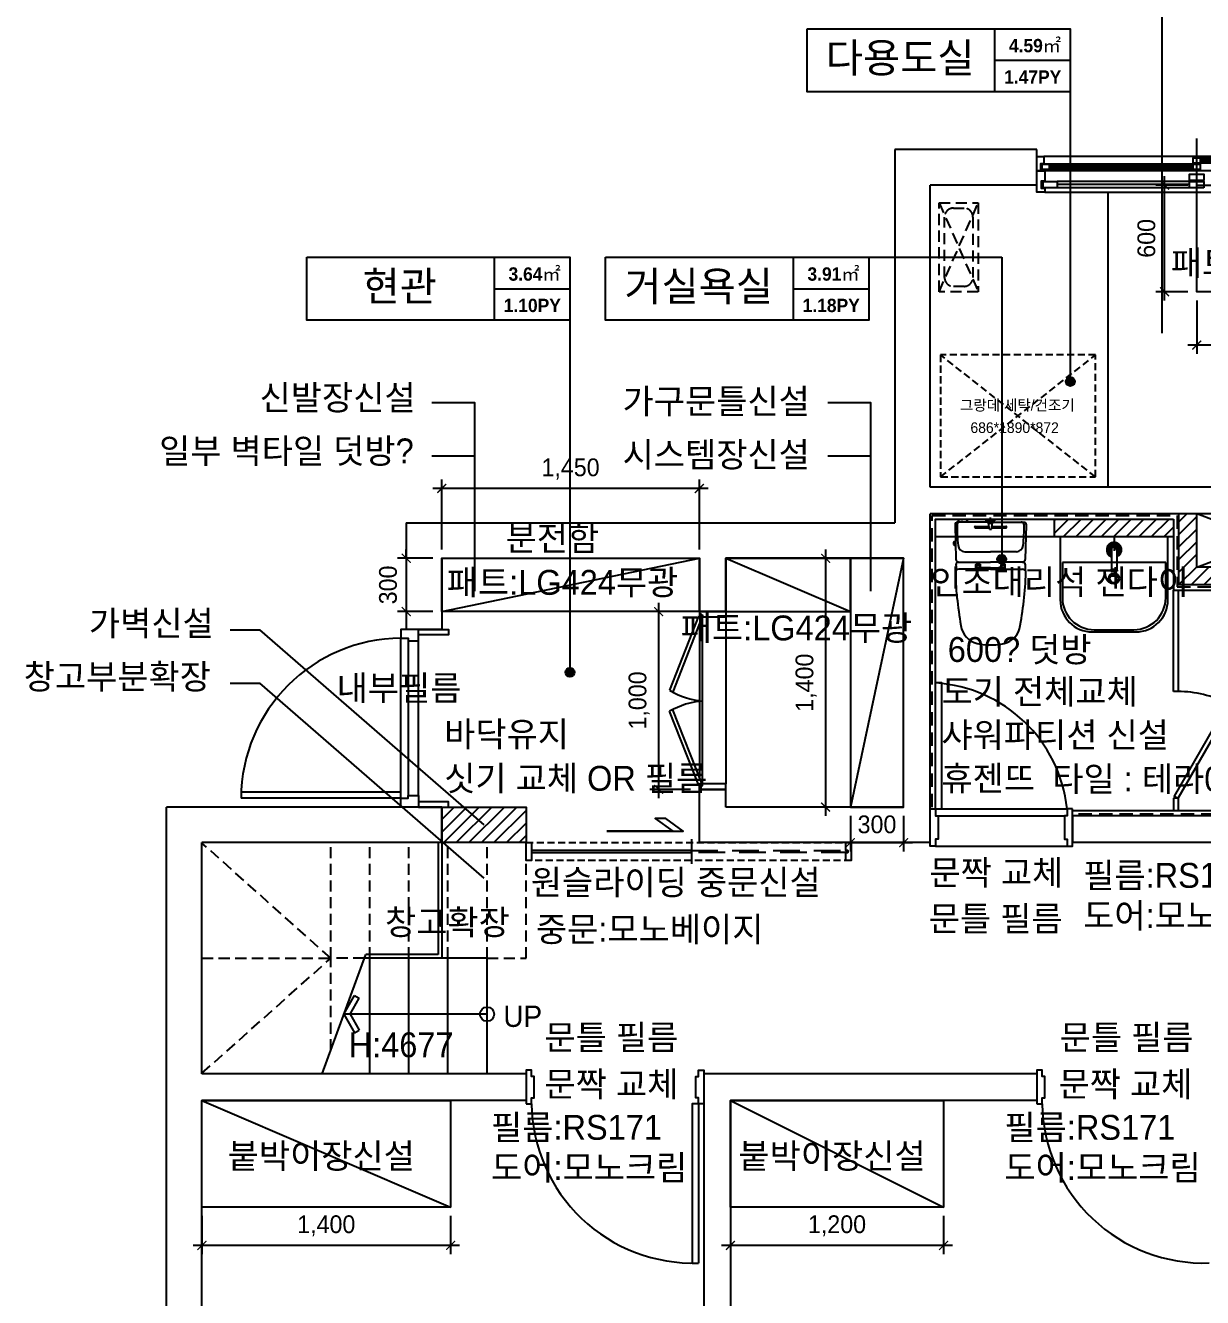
# Model space of a CAD drawing. Extents: x 11416736 to 11582377, y -14295679 to -14163266.
# Drawn here: x 11450014 to 11456640, y -14180761 to -14173604 of the extents above; entities that cross this region are included whole.
import ezdxf
from ezdxf.enums import TextEntityAlignment as Align

# ---------------------------------------------------------------- set-up
doc = ezdxf.new("R2010")
doc.units = 0
doc.header["$LTSCALE"] = 50
doc.header["$MEASUREMENT"] = 0
for name, pattern in [('DH-HID2', [1.2, 0.8, -0.4]), ('HID', [2.3, 1.5, -0.8]), ('HIDDEN', [0.375, 0.25, -0.125])]:
    doc.linetypes.add(name, pattern=pattern)
doc.layers.get('0').update_dxf_attribs({"linetype": 'CONTINUOUS'})
doc.layers.get('DEFPOINTS').update_dxf_attribs({"linetype": 'CONTINUOUS'})
for name, color, linetype in [('! 06 중심선', 11, 'CONTINUOUS'), ('! 07 유리', 153, 'CONTINUOUS'), ('! 08 창호', 4, 'CONTINUOUS'), ('! 10 계단', 9, 'CONTINUOUS'), ('! 12 지시선_안내선', 252, 'CONTINUOUS'), ('! 18 가구 주차 설치물', 252, 'CONTINUOUS'), ('! 22 text 진한선', 7, 'CONTINUOUS'), ('! 32 스크린 75', 155, 'CONTINUOUS'), ('- 02 내력벽', 2, 'CONTINUOUS'), ('- 03 비내력벽', 93, 'CONTINUOUS'), ('- 04 마감선 01', 125, 'CONTINUOUS'), ('- 06 마감선 03_방수', 8, 'HIDDEN'), ('0-ELC TEXT', 7, 'CONTINUOUS'), ('03-TEXT', 3, 'CONTINUOUS'), ('07-DIM WAL', 5, 'CONTINUOUS'), ('6', 6, 'CONTINUOUS'), ('CO-BATH', 6, 'CONTINUOUS'), ('CO-DOOR', 8, 'CONTINUOUS'), ('DIM', 7, 'CONTINUOUS'), ('E-WALL2', 3, 'CONTINUOUS'), ('fin', 5, 'CONTINUOUS'), ('FU-FURM', 251, 'DH-HID2'), ('HL', 6, 'HIDDEN'), ('도면층4', 4, 'CONTINUOUS')]:
    doc.layers.add(name, color=color, linetype=linetype)
doc.styles.add('HY 울릉도 L', font='')
doc.styles.add('굴림', font='Gulim.ttf')
doc.styles.add('넥슨고딕', font='NEXONLv1GothicBold.ttf')
doc.styles.add('코레일둥고', font='Korail_Round_Gothic_Medium.ttf')
doc.styles.get('HY 울릉도 L').set_extended_font_data('HY울릉도L')
doc.dimstyles.new('사본 50', dxfattribs={"dimscale": 50, "dimtxt": 2, "dimasz": 1, "dimexe": 1, "dimexo": 1, "dimgap": 1, "dimtad": 1, "dimdec": 0, "dimrnd": 0.05, "dimdsep": 46, "dimlunit": 6, "dimtxsty": 'HY 울릉도 L', "dimblk": 'ARCHTICK', "dimcen": 2.5, "dimdle": 1, "dimclrd": 133, "dimclre": 133, "dimclrt": 30, "dimadec": 0, "dimazin": 0, "dimtfac": 1, "dimtdec": 0, "dimtix": 1, "dimtmove": 2, "dimatfit": 3, "dimldrblk": 'ARCHTICK', "dimfxl": 0, "dimlwd": -1, "dimlwe": -1, "dimarcsym": 0})
pattern_1 = [(45, (0, 0), (-35.35533906, 35.35533906), [])]

# ---------------------------------------------------------------- blocks, each defined once
blk = doc.blocks.new('FFLOOR')
at = {"layer": '- 03 비내력벽', "ltscale": 30}
h = blk.add_hatch(dxfattribs=at)
h.set_pattern_fill('_USER', color=3, scale=50, angle=45, pattern_type=0)
h.set_pattern_definition(pattern_1)
h.paths.add_polyline_path([(11457407.6, -14176651.5), (11456607.6, -14176651.5), (11456607.6, -14176351.5), (11456507.6, -14176351.5), (11456507.6, -14176751.5), (11457407.6, -14176751.5)])
h.paths.add_polyline_path([(11462057.6, -14175601.5), (11461407.6, -14175601.5), (11461407.6, -14175701.5), (11462057.6, -14175701.5)])
h = blk.add_hatch(dxfattribs=at)
h.set_pattern_fill('_USER', color=3, scale=50, angle=45, pattern_type=0)
h.set_pattern_definition(pattern_1)
h.paths.add_polyline_path([(11456477.6, -14176381.5), (11455807.6, -14176381.5), (11455807.6, -14176481.5), (11456477.6, -14176481.5)])
at = {"layer": '! 06 중심선'}
for p, q in [((11457407.6, -14176651.5), (11456607.6, -14176351.5)), ((11456607.6, -14176651.5), (11457407.6, -14176351.5))]:
    blk.add_line(p, q, dxfattribs=at)
at = {"layer": '! 07 유리', "ltscale": 2}
for p, q in [((11456477.6, -14177351.5), (11456477.6, -14176781.5)), ((11456502.6, -14176781.5), (11456502.6, -14177351.5)), ((11456502.6, -14177351.5), (11456477.6, -14177351.5)), ((11456502.6, -14177951.5), (11456477.6, -14177951.5)), ((11456477.6, -14177951.5), (11456477.6, -14178021.5)), ((11456502.6, -14177951.5), (11456502.6, -14178021.5))]:
    blk.add_line(p, q, dxfattribs=at)
blk.add_lwpolyline([(11456781, -14177419.3), (11456481, -14177939), (11456502.6, -14177951.5), (11456802.6, -14177431.8)], close=True, dxfattribs=at)
at = {"layer": '! 07 유리'}
blk.add_arc((11456502.6, -14177951.5), 600.5, 62.38594, 90, dxfattribs=at)
at = {"layer": '! 08 창호'}
for p, q in [((11453957.6, -14176901.5), (11453807.6, -14176901.5)), ((11453807.6, -14176901.5), (11453807.6, -14176920.3)), ((11453807.6, -14176920.3), (11453826.2, -14176920.3)), ((11453807.6, -14176920.3), (11453807.6, -14176928.6)), ((11453826.2, -14176920.3), (11453826.2, -14176931.9)), ((11453957.6, -14176901.5), (11453957.6, -14176931.9)), ((11453803.4, -14176926.8), (11453639.9, -14177344.2)), ((11453821.8, -14176934.7), (11453658.3, -14177352.2)), ((11453821.8, -14176934.7), (11453803.4, -14176926.8)), ((11453807.6, -14176970.9), (11453807.6, -14177831.1)), ((11453826.2, -14177869.7), (11453826.2, -14176931.9)), ((11453957.6, -14176931.9), (11453826.2, -14176931.9)), ((11453957.6, -14176931.9), (11453957.6, -14177869.7)), ((11452127.6, -14177951.5), (11452127.6, -14177051.5)), ((11452167.6, -14177066.5), (11452167.6, -14177936.5)), ((11452227.6, -14177936.5), (11452227.6, -14177066.5)), ((11455137.6, -14178011.5), (11455137.6, -14177303)), ((11453803.4, -14177874.7), (11453639.6, -14177462.4)), ((11453821.8, -14177866.8), (11453658.1, -14177454.5)), ((11453821.8, -14177866.8), (11453803.4, -14177874.7)), ((11453807.6, -14177872.9), (11453807.6, -14177881.2)), ((11453807.6, -14177881.2), (11453826.2, -14177881.2)), ((11453807.6, -14177901.5), (11453807.6, -14177881.2)), ((11453957.6, -14177901.5), (11453807.6, -14177901.5)), ((11453957.6, -14177869.7), (11453826.2, -14177869.7)), ((11453826.2, -14177881.2), (11453826.2, -14177869.7)), ((11453957.6, -14177881.2), (11453957.6, -14177869.7)), ((11453957.6, -14177901.5), (11453957.6, -14177881.2)), ((11452127.6, -14177951.5), (11451227.6, -14177951.5)), ((11455137.6, -14178011.5), (11455877.6, -14178011.5)), ((11455152.6, -14178051.5), (11455862.6, -14178051.5)), ((11455137.6, -14178221.5), (11455877.6, -14178221.5)), ((11453802.6, -14179671.5), (11453802.6, -14180566.5))]:
    blk.add_line(p, q, dxfattribs=at)
for points in [[(11452157.6, -14177001.5), (11452127.6, -14177001.5), (11452127.6, -14177051.5), (11452167.6, -14177051.5), (11452167.6, -14177066.5), (11452227.6, -14177066.5), (11452227.6, -14177001.5), (11452197.6, -14177001.5)], [(11455137.6, -14178011.5), (11455172.6, -14178011.5), (11455172.6, -14177303), (11455137.6, -14177303)], [(11452127.6, -14177951.5), (11452127.6, -14177916.5), (11451227.6, -14177916.5), (11451227.6, -14177951.5)], [(11452157.6, -14178001.5), (11452127.6, -14178001.5), (11452127.6, -14177951.5), (11452167.6, -14177951.5), (11452167.6, -14177936.5), (11452227.6, -14177936.5), (11452227.6, -14178001.5), (11452197.6, -14178001.5)], [(11453802.6, -14179671.5), (11453767.6, -14179671.5), (11453767.6, -14180566.5), (11453802.6, -14180566.5)]]:
    blk.add_lwpolyline(points, dxfattribs=at)
for points in [[(11452395.6, -14177001.5), (11452395.6, -14177001.5), (11452395.6, -14177001.5), (11452395.6, -14177031.5), (11452227.6, -14177031.5), (11452227.6, -14177001.5), (11452395.6, -14177001.5), (11452395.6, -14177001.5)], [(11452395.6, -14178001.5), (11452395.6, -14178001.5), (11452395.6, -14178001.5), (11452395.6, -14177971.5), (11452227.6, -14177971.5), (11452227.6, -14178001.5), (11452395.6, -14178001.5), (11452395.6, -14178001.5)], [(11455107.6, -14178011.5), (11455137.6, -14178011.5), (11455137.6, -14178051.5), (11455152.6, -14178051.5), (11455152.6, -14178181.5), (11455137.6, -14178181.5), (11455137.6, -14178221.5), (11455107.6, -14178221.5)], [(11455907.6, -14178011.5), (11455877.6, -14178011.5), (11455877.6, -14178051.5), (11455862.6, -14178051.5), (11455862.6, -14178181.5), (11455877.6, -14178181.5), (11455877.6, -14178221.5), (11455907.6, -14178221.5)], [(11452832.6, -14179671.5), (11452862.6, -14179671.5), (11452862.6, -14179636.5), (11452877.6, -14179636.5), (11452877.6, -14179516.5), (11452862.6, -14179516.5), (11452862.6, -14179481.5), (11452832.6, -14179481.5)], [(11453832.6, -14179671.5), (11453802.6, -14179671.5), (11453802.6, -14179636.5), (11453787.6, -14179636.5), (11453787.6, -14179516.5), (11453802.6, -14179516.5), (11453802.6, -14179481.5), (11453832.6, -14179481.5)], [(11455707.6, -14179671.5), (11455737.6, -14179671.5), (11455737.6, -14179636.5), (11455752.6, -14179636.5), (11455752.6, -14179516.5), (11455737.6, -14179516.5), (11455737.6, -14179481.5), (11455707.6, -14179481.5)]]:
    blk.add_lwpolyline(points, close=True, dxfattribs=at)
for centre, radius, start, end in [((11452131.5, -14177955.3), 903.8, 90.24301, 179.75699), ((11453865.4, -14176968.8), 437.9, 239.01232, 264.92126), ((11455088.4, -14178095.1), 793.6, 6.04633, 86.44526), ((11453857.5, -14177838.5), 434.6, 94.07183, 120.07913), ((11453772.6, -14179656.9), 910, 180.91584, 271.89374), ((11456647.6, -14179656.9), 910, 180.91584, 271.89374)]:
    blk.add_arc(centre, radius, start, end, dxfattribs=at)
at = {"layer": '! 10 계단', "ltscale": 30}
for p, q in [((11456107.6, -14174541.5), (11456107.6, -14176201.5)), ((11452612.6, -14178851.5, 0), (11451922.1, -14178851.5, 0)), ((11451952.6, -14179501.5, 0), (11451952.6, -14178851.5, 0)), ((11452172.6, -14179501.5, 0), (11452172.6, -14178851.5, 0)), ((11452392.6, -14179501.5, 0), (11452392.6, -14178851.5, 0)), ((11452612.6, -14179501.5, 0), (11452612.6, -14178851.5, 0))]:
    blk.add_line(p, q, dxfattribs=at)
at = {"layer": '! 12 지시선_안내선', "ltscale": 30}
for p, q in [((11451684.8, -14179501.5, 0), (11451929.4, -14178831.5, 0)), ((11451807.1, -14179166.5, 0), (11451867.2, -14179061.2, 0)), ((11451867.2, -14179061.2, 0), (11451893.3, -14179076.1, 0)), ((11451841.7, -14179166.5, 0), (11451893.2, -14179076.3, 0)), ((11451807.1, -14179166.5, 0), (11451867.2, -14179271.7, 0)), ((11452612.6, -14179166.5, 0), (11451807.1, -14179166.5, 0)), ((11451841.7, -14179166.5, 0), (11451893.2, -14179256.6, 0)), ((11451867.2, -14179271.7, 0), (11451893.3, -14179256.8, 0))]:
    blk.add_line(p, q, dxfattribs=at)
blk.add_circle((11452612.6, -14179166.5, 0), 39.9, dxfattribs=at)
at = {"layer": '! 18 가구 주차 설치물', "linetype": 'HIDDEN', "ltscale": 5}
for p, q in [((11455157.6, -14175101.5), (11455157.6, -14174601.5)), ((11455157.6, -14174601.5), (11455377.6, -14174601.5)), ((11455157.6, -14175101.5), (11455377.6, -14174601.5)), ((11455237.6, -14174631.5), (11455297.6, -14174631.5)), ((11455377.6, -14174601.5), (11455377.6, -14175101.5)), ((11455187.6, -14175021.5), (11455187.6, -14174681.5)), ((11455347.6, -14174681.5), (11455347.6, -14175021.5)), ((11455377.6, -14175101.5), (11455157.6, -14175101.5)), ((11455297.6, -14175071.5), (11455237.6, -14175071.5))]:
    blk.add_line(p, q, dxfattribs=at)
blk.add_lwpolyline([(11455157.6, -14174601.5), (11455377.6, -14175101.5)], dxfattribs=at)
for centre, start, end in [((11455237.6, -14174681.5), 90, 180), ((11455297.6, -14174681.5), 0, 90), ((11455237.6, -14175021.5), 180, 270), ((11455297.6, -14175021.5), 270, 0)]:
    blk.add_arc(centre, 50, start, end, dxfattribs=at)
at = {"layer": '! 32 스크린 75'}
for p, q in [((11456607.6, -14174639), (11456607.6, -14174239)), ((11457487.6, -14174341.5), (11455747.6, -14174341.5)), ((11457437.6, -14174348.5), (11456587.6, -14174348.5)), ((11456587.6, -14174384.5), (11455737.6, -14174384.5)), ((11457462.6, -14174421.5), (11455752.6, -14174421.5)), ((11456587.6, -14174395.5), (11455777.6, -14174395.5)), ((11456587.6, -14174403.5), (11455777.6, -14174403.5)), ((11456587.6, -14174414.5), (11455777.6, -14174414.5)), ((11457437.6, -14174359.5), (11456627.6, -14174359.5)), ((11457437.6, -14174367.5), (11456627.6, -14174367.5)), ((11457437.6, -14174378.5), (11456627.6, -14174378.5)), ((11456567.6, -14174482), (11455822.6, -14174482)), ((11455752.6, -14174541.5), (11457462.6, -14174541.5)), ((11456567.6, -14174499), (11455822.6, -14174499)), ((11456567.6, -14174517), (11455822.6, -14174517))]:
    blk.add_line(p, q, dxfattribs=at)
blk.add_lwpolyline([(11455707.6, -14174366.5), (11455707.6, -14174341.5), (11455747.6, -14174341.5), (11455747.6, -14174381.5), (11455727.6, -14174381.5), (11455727.6, -14174421.5), (11455707.6, -14174421.5), (11455707.6, -14174396.5)], dxfattribs=at)
for points in [[(11456627.6, -14174378.5), (11456587.6, -14174378.5), (11456587.6, -14174348.5), (11456627.6, -14174348.5)], [(11455707.6, -14174421.5), (11455752.6, -14174421.5), (11455752.6, -14174479), (11455732.6, -14174479), (11455732.6, -14174520), (11455752.6, -14174520), (11455752.6, -14174541.5), (11455707.6, -14174541.5)], [(11455777.6, -14174414.5), (11455737.6, -14174414.5), (11455737.6, -14174384.5), (11455777.6, -14174384.5)], [(11456627.6, -14174414.5), (11456587.6, -14174414.5), (11456587.6, -14174384.5), (11456627.6, -14174384.5)], [(11455822.6, -14174517), (11455742.6, -14174517), (11455742.6, -14174482), (11455822.6, -14174482)], [(11456647.6, -14174476), (11456567.6, -14174476), (11456567.6, -14174441), (11456647.6, -14174441)], [(11456647.6, -14174517), (11456567.6, -14174517), (11456567.6, -14174482), (11456647.6, -14174482)]]:
    blk.add_lwpolyline(points, close=True, dxfattribs=at)
at = {"layer": '- 02 내력벽', "ltscale": 30}
for p, q in [((11454907.6, -14174301.5), (11454907.6, -14176401.5)), ((11455707.6, -14174301.5), (11454907.6, -14174301.5)), ((11455707.6, -14174501.5), (11455107.6, -14174501.5)), ((11457807.6, -14176201.5), (11455107.6, -14176201.5)), ((11455107.6, -14178201.5), (11455107.6, -14176351.5)), ((11457407.6, -14176351.5), (11455107.6, -14176351.5)), ((11452157.6, -14176401.5), (11452157.6, -14177001.5)), ((11452357.6, -14176601.5), (11452357.6, -14177001.5)), ((11452357.6, -14176601.5), (11453807.6, -14176601.5)), ((11453807.6, -14176901.5), (11453807.6, -14176601.5)), ((11453957.6, -14176901.5), (11453957.6, -14176601.5)), ((11454957.6, -14178001.5), (11454957.6, -14176601.5)), ((11453807.6, -14176901.5), (11453957.6, -14176901.5)), ((11452357.6, -14177001.5), (11452157.6, -14177001.5)), ((11453807.6, -14178201.5), (11453807.6, -14177901.5)), ((11453807.6, -14177901.5), (11453957.6, -14177901.5)), ((11453957.6, -14178001.5), (11453957.6, -14177901.5)), ((11450807.6, -14183551.5), (11450807.6, -14178001.5)), ((11452357.6, -14178001.5), (11452357.6, -14178201.5)), ((11454957.6, -14178001.5), (11453957.6, -14178001.5)), ((11457407.6, -14178051.5), (11455907.6, -14178051.5)), ((11452357.6, -14178201.5), (11451007.6, -14178201.5)), ((11455107.6, -14178201.5), (11453807.6, -14178201.5)), ((11457557.6, -14178201.5), (11455907.6, -14178201.5)), ((11452832.6, -14179501.5), (11451007.6, -14179501.5)), ((11455707.6, -14179501.5), (11453832.6, -14179501.5)), ((11453832.6, -14179501.5), (11453832.6, -14183351.5)), ((11452832.6, -14179651.5), (11451007.6, -14179651.5)), ((11451007.6, -14183351.5), (11451007.6, -14179651.5)), ((11455707.6, -14179651.5), (11453982.6, -14179651.5)), ((11453982.6, -14179651.5), (11453982.6, -14183351.5))]:
    blk.add_line(p, q, dxfattribs=at)
at = {"layer": '- 02 내력벽'}
for p, q in [((11455707.6, -14174501.5), (11455707.6, -14174301.5)), ((11455107.6, -14176201.5), (11455107.6, -14174501.5)), ((11453957.6, -14176601.5), (11454957.6, -14176601.5)), ((11452357.6, -14178001.5), (11450807.6, -14178001.5)), ((11455907.6, -14178051.5), (11455907.6, -14178201.5)), ((11451007.6, -14179501.5), (11451007.6, -14178201.5)), ((11452832.6, -14179501.5), (11452832.6, -14179651.5)), ((11455707.6, -14179501.5), (11455707.6, -14179651.5))]:
    blk.add_line(p, q, dxfattribs=at)
at = {"layer": '- 02 내력벽', "color": 2, "ltscale": 30}
blk.add_line((11452157.6, -14176401.5), (11454907.6, -14176401.5), dxfattribs=at)
at = {"layer": '- 02 내력벽', "ltscale": 30}
blk.add_lwpolyline([(11456507.4, -14176351.5), (11455107.6, -14176351.5)], dxfattribs=at)
at = {"layer": '- 03 비내력벽', "color": 3, "ltscale": 30}
blk.add_line((11455807.6, -14176481.5), (11455807.6, -14176381.5), dxfattribs=at)
for points in [[(11457407.6, -14176751.5), (11456507.6, -14176751.5), (11456507.6, -14176351.5)], [(11457407.6, -14176651.5), (11456607.6, -14176651.5), (11456607.6, -14176351.5)], [(11456477.6, -14176381.5), (11456477.6, -14176481.5), (11455137.6, -14176481.5), (11455137.6, -14176381.5), (11456477.6, -14176381.5)]]:
    blk.add_lwpolyline(points, dxfattribs=at)
at = {"layer": '- 04 마감선 01', "ltscale": 30}
for p, q in [((11455137.6, -14178001.5), (11455137.6, -14176381.5)), ((11455137.6, -14176381.5), (11456477.6, -14176381.5)), ((11456477.6, -14176381.5), (11456477.6, -14176781.5)), ((11456477.6, -14176781.5), (11457377.6, -14176781.5)), ((11457377.6, -14178021.5), (11455907.6, -14178021.5))]:
    blk.add_line(p, q, dxfattribs=at)
at = {"layer": '- 06 마감선 03_방수', "linetype": 'HID'}
for p, q in [((11455117.6, -14178001.5), (11455117.6, -14176361.5)), ((11455117.6, -14176361.5), (11456497.6, -14176361.5)), ((11456497.6, -14176361.5), (11456497.6, -14176761.5)), ((11456497.6, -14176761.5), (11457397.6, -14176761.5)), ((11457397.6, -14178041.5), (11455907.6, -14178041.5))]:
    blk.add_line(p, q, dxfattribs=at)
at = {"color": 8, "linetype": 'HIDDEN', "ltscale": 5}
for p, q in [((11451732.6, -14178851.5, 0), (11451007.6, -14178203.6, 0)), ((11451732.6, -14178851.5, 0), (11451732.6, -14178201.5, 0)), ((11451952.6, -14178851.5, 0), (11451952.6, -14178201.5, 0)), ((11452172.6, -14178851.5, 0), (11452172.6, -14178201.5, 0)), ((11452392.6, -14178851.5, 0), (11452392.6, -14178221.5, 0)), ((11452612.6, -14178851.5, 0), (11452612.6, -14178221.5, 0)), ((11452832.6, -14178851.5, 0), (11452832.6, -14178221.5, 0)), ((11451007.6, -14179499.3, 0), (11451732.6, -14178851.5, 0)), ((11451007.6, -14178851.5, 0), (11451732.6, -14178851.5, 0)), ((11451732.6, -14179370.5, 0), (11451732.6, -14178851.5, 0)), ((11451922.1, -14178851.5, 0), (11451732.6, -14178851.5, 0)), ((11452612.6, -14178851.5, 0), (11452832.6, -14178851.5, 0))]:
    blk.add_line(p, q, dxfattribs=at)
at = {"layer": '6', "ltscale": 30}
for p, q in [((11452337.6, -14178201.5), (11452337.6, -14178831.5, 0)), ((11452357.6, -14178201.5), (11452357.6, -14178851.5, 0)), ((11452337.6, -14178831.5, 0), (11451929.4, -14178831.5, 0))]:
    blk.add_line(p, q, dxfattribs=at)
at = {"layer": '! 22 text 진한선', "linetype": 'Continuous', "style": '굴림'}
blk.add_text('UP', height=120, dxfattribs=at).set_placement((11452704.4, -14179238.1, 0))
blk = doc.blocks.new('A$C4B2D31F0')
for p, q in [((192.9, 707.3), (192.9, 716)), ((168.9, 707.3), (216.9, 707.3))]:
    blk.add_line(p, q)
at = {"layer": 'fin', "color": 4}
for p, q in [((185, 690.9), (20.4, 690.9)), ((37.2, 692.3), (24.7, 692.3)), ((37.2, 692.3), (49.7, 692.3)), ((200.9, 690.9), (365.5, 690.9)), ((47.7, 523.7), (192.9, 523.7)), ((338.2, 523.7), (192.9, 523.7)), ((12.6, 465.9), (192.9, 465.9)), ((373.3, 465.9), (192.9, 465.9)), ((192.9, 426.6), (13.7, 426.6)), ((192.9, 426.6), (372.2, 426.6))]:
    blk.add_line(p, q, dxfattribs=at)
for points in [[(20.4, 690.9), (7.9, 690.9, 0.421209), (-7.1, 675.5), (-2.4, 480.5, 0.001659)], [(365.5, 690.9), (378, 690.9, -0.421209), (392.9, 675.5), (388.3, 480.5, -0.001659)], [(12.6, 465.9, 0.371724), (-1.8, 451.2, 0.003515), (-1, 420.3, 0.320541)], [(373.3, 465.9, -0.371724), (387.7, 451.2, -0.003515), (386.9, 420.3, -0.320541)]]:
    blk.add_lwpolyline(points, format="xyb", dxfattribs=at)
for centre, radius, start, end in [((1004.3, 663.1), 1000, 179.31159, 185.94375), ((20.4, 674.9), 16, 90, 179.31159), ((24.7, 707.3), 15, 180, 270), ((49.7, 707.3), 15, 270, 0), ((365.5, 674.9), 16, 0.68841, 90), ((-618.4, 663.1), 1000, 354.05625, 0.68841), ((49.4, 563.7), 40, 185.94375, 267.51291), ((336.5, 563.7), 40, 272.48709, 354.05625), ((12.6, 480.9), 15, 181.36509, 270), ((373.3, 480.9), 15, 270, 358.63491), ((13.7, 406.6), 20, 90, 182.3333), ((2197.7, 495.6), 2205.9, 182.3333, 190.60807), ((-1811.8, 495.6), 2205.9, 349.39193, 357.6667), ((372.2, 406.6), 20, 357.6667, 90), ((148.7, 128.9), 125.5, 198.2964, 263.42408), ((237.2, 128.9), 125.5, 276.57592, 341.7036), ((192.9, 405.9), 405.9, 261.69926, 270), ((192.9, 405.9), 405.9, 270, 278.30074)]:
    blk.add_arc(centre, radius, start, end, dxfattribs=at)
at = {"layer": 'HL', "linetype": 'Continuous'}
for p, q in [((106.4, 666.3), (184.4, 666.3)), ((106.4, 659.3), (185.5, 659.3)), ((168.9, 697.3), (168.9, 707.3)), ((168.9, 697.3), (216.9, 697.3)), ((186, 692.5), (180.6, 697.3)), ((181.6, 685.5), (186, 692.5)), ((187, 651.2), (181.6, 685.5)), ((181.6, 685.5), (204.3, 685.5)), ((186, 692.5), (199.9, 692.5)), ((187, 651.2), (198.9, 651.2)), ((198.9, 651.2), (204.3, 685.5)), ((199.9, 692.5), (205.3, 697.3)), ((204.3, 685.5), (199.9, 692.5)), ((200.4, 659.3), (279.4, 659.3)), ((201.4, 666.3), (279.4, 666.3)), ((216.9, 697.3), (216.9, 707.3)), ((-16, 576.9), (-16, 564.8)), ((-12, 580.9), (-4.8, 580.9)), ((-12, 560.8), (-4.3, 560.8)), ((192.9, 433.7), (146.6, 433.7)), ((192.9, 433.7), (239.3, 433.7))]:
    blk.add_line(p, q, dxfattribs=at)
for points in [[(110.4, 426.6), (110.4, 450.8, -0.414214), (114.4, 454.8), (130.9, 454.8, -0.414214), (134.9, 450.8), (134.9, 435.2), (134.9, 426.6)], [(134.9, 435.2), (144.6, 435.2, -0.414214), (146.6, 433.2), (146.6, 426.6)], [(251, 435.2), (241.3, 435.2, 0.414214), (239.3, 433.2), (239.3, 426.6)], [(275.5, 426.6), (275.5, 450.8, 0.414214), (271.5, 454.8), (255, 454.8, 0.414214), (251, 450.8), (251, 435.2), (251, 426.6)]]:
    blk.add_lwpolyline(points, format="xyb", dxfattribs=at)
for centre in [(122.9, 440.9), (262.9, 440.9)]:
    blk.add_circle(centre, 8, dxfattribs=at)
for centre, radius, start, end in [((106.4, 662.8), 3.5, 90, 270), ((279.4, 662.8), 3.5, 270, 90), ((-12, 576.9), 4, 90, 180), ((-12, 564.8), 4, 180, 270)]:
    blk.add_arc(centre, radius, start, end, dxfattribs=at)
blk = doc.blocks.new('B-003')
blk.add_line((0, 0), (0, -65))
at = {"layer": 'CO-BATH'}
for p, q in [((-252.5, 0), (-252.5, -295)), ((252.5, 0), (-252.5, 0)), ((252.5, -295), (252.5, 0)), ((-102.5, -445), (102.5, -445))]:
    blk.add_line(p, q, dxfattribs=at)
at = {"layer": 'CO-BATH', "color": 8}
for p, q in [((-12.5, -60), (-12.5, -150.5)), ((12.5, -60), (12.5, -150.5)), ((-242.5, -120), (-242.5, -285)), ((242.5, -120), (-242.5, -120)), ((-14.5, -155.5), (-14.5, -160.5)), ((-14.5, -160.5), (14.5, -160.5)), ((-13.5, -150.5), (-13.5, -155.5)), ((13.5, -150.5), (13.5, -155.5)), ((14.5, -155.5), (14.5, -160.5)), ((242.5, -285), (242.5, -120)), ((-92.5, -435), (92.5, -435))]:
    blk.add_line(p, q, dxfattribs=at)
at = {"layer": 'CO-BATH', "color": 251}
for p, q in [((-14.5, -155.5), (14.5, -155.5)), ((-13.5, -150.5), (13.5, -150.5))]:
    blk.add_line(p, q, dxfattribs=at)
at = {"layer": 'CO-BATH', "color": 8}
blk.add_circle((0, -195), 25, dxfattribs=at)
at = {"layer": 'CO-BATH', "color": 251}
blk.add_circle((0, -195), 20, dxfattribs=at)
at = {"layer": 'CO-BATH', "color": 8}
for centre, radius, start, end in [((0, -60), 35, 290.92481, 249.07514), ((0, -60), 12.5, 359.99998, 179.99998), ((-92.5, -285), 150, 180, 270), ((92.5, -285), 150, 270, 0)]:
    blk.add_arc(centre, radius, start, end, dxfattribs=at)
at = {"layer": 'CO-BATH', "color": 251}
for radius, start, end in [(30, 294.62429, 245.37566), (25, 299.99998, 239.99998), (18, 313.98294, 226.01701)]:
    blk.add_arc((0, -60), radius, start, end, dxfattribs=at)
at = {"layer": 'CO-BATH'}
for centre, start, end in [((-102.5, -295), 180, 270), ((102.5, -295), 270, 0)]:
    blk.add_arc(centre, 150, start, end, dxfattribs=at)
blk = doc.blocks.new('_ARCHTICK')
at = {"color": 0, "linetype": 'ByBlock', "const_width": 0.15}
blk.add_lwpolyline([(-0.5, -0.5), (0.5, 0.5)], dxfattribs=at)
blk = doc.blocks.new('*D184')
at = {"layer": '07-DIM WAL', "color": 133, "ltscale": 30}
for p, q in [((11456607.6, -14175151.5), (11456607.6, -14175451.5)), ((11457807.6, -14175151.5), (11457807.6, -14175451.5)), ((11456557.6, -14175401.5), (11457857.6, -14175401.5))]:
    blk.add_line(p, q, dxfattribs=at)
at = {"layer": 'DEFPOINTS', "color": 0, "ltscale": 30}
for p in [(11456607.6, -14175101.5), (11457807.6, -14175101.5), (11457807.6, -14175401.5)]:
    blk.add_point(p, dxfattribs=at)
at = {"layer": '07-DIM WAL', "color": 133, "ltscale": 30, "xscale": 50, "yscale": 50, "zscale": 50, "rotation": 180}
blk.add_blockref('_ARCHTICK', (11456607.6, -14175401.5), dxfattribs=at)
at = {"layer": '07-DIM WAL', "color": 133, "ltscale": 30, "xscale": 50, "yscale": 50, "zscale": 50}
blk.add_blockref('_ARCHTICK', (11457807.6, -14175401.5), dxfattribs=at)
at = {"layer": '07-DIM WAL', "color": 30, "ltscale": 30, "insert": (11457207.6, -14175291.6), "char_height": 100, "attachment_point": 5, "style": 'HY 울릉도 L'}
blk.add_mtext('1,200', dxfattribs=at)
blk = doc.blocks.new('*D185')
at = {"layer": '07-DIM WAL', "color": 133, "ltscale": 30}
for p, q in [((11456426.6, -14175151.5), (11456426.6, -14174451.5)), ((11456557.6, -14174501.5), (11456376.6, -14174501.5)), ((11456557.6, -14175101.5), (11456376.6, -14175101.5))]:
    blk.add_line(p, q, dxfattribs=at)
at = {"layer": 'DEFPOINTS', "color": 0, "ltscale": 30}
for p in [(11456426.6, -14174501.5), (11456607.6, -14174501.5), (11456607.6, -14175101.5)]:
    blk.add_point(p, dxfattribs=at)
at = {"layer": '07-DIM WAL', "color": 133, "ltscale": 30, "xscale": 50, "yscale": 50, "zscale": 50}
for p, rotation in [((11456426.6, -14174501.5), 90), ((11456426.6, -14175101.5), 270)]:
    blk.add_blockref('_ARCHTICK', p, dxfattribs=dict(at, rotation=rotation))
at = {"layer": '07-DIM WAL', "color": 30, "ltscale": 30, "insert": (11456324.5, -14174801.5), "char_height": 100, "attachment_point": 5, "rotation": 90, "style": 'HY 울릉도 L'}
blk.add_mtext('600', dxfattribs=at)
blk = doc.blocks.new('*D186')
at = {"layer": '07-DIM WAL', "color": 133, "ltscale": 30}
for p, q in [((11451007.6, -14180301.5), (11451007.6, -14180517.5)), ((11452407.6, -14180301.5), (11452407.6, -14180517.5)), ((11452457.6, -14180467.5), (11450957.6, -14180467.5))]:
    blk.add_line(p, q, dxfattribs=at)
at = {"layer": 'DEFPOINTS', "color": 0, "ltscale": 30}
for p in [(11451007.6, -14180251.5), (11452407.6, -14180251.5), (11451007.6, -14180467.5)]:
    blk.add_point(p, dxfattribs=at)
at = {"layer": '07-DIM WAL', "color": 133, "ltscale": 30, "xscale": 50, "yscale": 50, "zscale": 50, "rotation": 180}
blk.add_blockref('_ARCHTICK', (11451007.6, -14180467.5), dxfattribs=at)
at = {"layer": '07-DIM WAL', "color": 133, "ltscale": 30, "xscale": 50, "yscale": 50, "zscale": 50}
blk.add_blockref('_ARCHTICK', (11452407.6, -14180467.5), dxfattribs=at)
at = {"layer": '07-DIM WAL', "color": 30, "ltscale": 30, "insert": (11451707.6, -14180357.6), "char_height": 100, "attachment_point": 5, "style": 'HY 울릉도 L'}
blk.add_mtext('1,400', dxfattribs=at)
blk = doc.blocks.new('*D187')
at = {"layer": '07-DIM WAL', "color": 133, "ltscale": 30}
for p, q in [((11453982.6, -14180301.5), (11453982.6, -14180517.5)), ((11455182.6, -14180301.5), (11455182.6, -14180517.5)), ((11455232.6, -14180467.5), (11453932.6, -14180467.5))]:
    blk.add_line(p, q, dxfattribs=at)
at = {"layer": 'DEFPOINTS', "color": 0, "ltscale": 30}
for p in [(11453982.6, -14180251.5), (11455182.6, -14180251.5), (11453982.6, -14180467.5)]:
    blk.add_point(p, dxfattribs=at)
at = {"layer": '07-DIM WAL', "color": 133, "ltscale": 30, "xscale": 50, "yscale": 50, "zscale": 50, "rotation": 180}
blk.add_blockref('_ARCHTICK', (11453982.6, -14180467.5), dxfattribs=at)
at = {"layer": '07-DIM WAL', "color": 133, "ltscale": 30, "xscale": 50, "yscale": 50, "zscale": 50}
blk.add_blockref('_ARCHTICK', (11455182.6, -14180467.5), dxfattribs=at)
at = {"layer": '07-DIM WAL', "color": 30, "ltscale": 30, "insert": (11454582.6, -14180357.6), "char_height": 100, "attachment_point": 5, "style": 'HY 울릉도 L'}
blk.add_mtext('1,200', dxfattribs=at)
blk = doc.blocks.new('*D190')
at = {"layer": '07-DIM WAL', "color": 133, "ltscale": 30}
for p, q in [((11454518.4, -14176551.5), (11454518.4, -14178051.5)), ((11454607.6, -14176601.5), (11454468.4, -14176601.5)), ((11454607.6, -14178001.5), (11454468.4, -14178001.5))]:
    blk.add_line(p, q, dxfattribs=at)
at = {"layer": 'DEFPOINTS', "color": 0, "ltscale": 30}
for p in [(11454657.6, -14176601.5), (11454518.4, -14178001.5), (11454657.6, -14178001.5)]:
    blk.add_point(p, dxfattribs=at)
at = {"layer": '07-DIM WAL', "color": 133, "ltscale": 30, "xscale": 50, "yscale": 50, "zscale": 50}
for p, rotation in [((11454518.4, -14176601.5), 90), ((11454518.4, -14178001.5), 270)]:
    blk.add_blockref('_ARCHTICK', p, dxfattribs=dict(at, rotation=rotation))
at = {"layer": '07-DIM WAL', "color": 30, "ltscale": 30, "insert": (11454408.5, -14177301.5), "char_height": 100, "attachment_point": 5, "rotation": 90, "style": 'HY 울릉도 L'}
blk.add_mtext('1,400', dxfattribs=at)
blk = doc.blocks.new('*D191')
at = {"layer": '07-DIM WAL', "color": 133, "ltscale": 30}
for p, q in [((11454657.6, -14178051.5), (11454657.6, -14178251.5)), ((11454957.6, -14178051.5), (11454957.6, -14178251.5)), ((11454657.6, -14178201.5), (11454607.6, -14178201.5)), ((11454657.6, -14178201.5), (11454957.6, -14178201.5)), ((11454957.6, -14178201.5), (11455007.6, -14178201.5))]:
    blk.add_line(p, q, dxfattribs=at)
at = {"layer": 'DEFPOINTS', "color": 0, "ltscale": 30}
for p in [(11454657.6, -14178001.5), (11454957.6, -14178001.5), (11454957.6, -14178201.5)]:
    blk.add_point(p, dxfattribs=at)
at = {"layer": '07-DIM WAL', "color": 133, "ltscale": 30, "xscale": 50, "yscale": 50, "zscale": 50}
blk.add_blockref('_ARCHTICK', (11454657.6, -14178201.5), dxfattribs=at)
at = {"layer": '07-DIM WAL', "color": 133, "ltscale": 30, "xscale": 50, "yscale": 50, "zscale": 50, "rotation": 180}
blk.add_blockref('_ARCHTICK', (11454957.6, -14178201.5), dxfattribs=at)
at = {"layer": '07-DIM WAL', "color": 30, "ltscale": 30, "insert": (11454807.6, -14178099.2), "char_height": 100, "attachment_point": 5, "style": 'HY 울릉도 L'}
blk.add_mtext('300', dxfattribs=at)
blk = doc.blocks.new('*D192')
at = {"layer": '07-DIM WAL', "color": 133, "ltscale": 30}
for p, q in [((11453578.5, -14176851.5), (11453578.5, -14177951.5)), ((11453757.6, -14176901.5), (11453528.5, -14176901.5)), ((11453757.6, -14177901.5), (11453528.5, -14177901.5))]:
    blk.add_line(p, q, dxfattribs=at)
at = {"layer": 'DEFPOINTS', "color": 0, "ltscale": 30}
for p in [(11453807.6, -14176901.5), (11453578.5, -14177901.5), (11453807.6, -14177901.5)]:
    blk.add_point(p, dxfattribs=at)
at = {"layer": '07-DIM WAL', "color": 133, "ltscale": 30, "xscale": 50, "yscale": 50, "zscale": 50}
for p, rotation in [((11453578.5, -14176901.5), 90), ((11453578.5, -14177901.5), 270)]:
    blk.add_blockref('_ARCHTICK', p, dxfattribs=dict(at, rotation=rotation))
at = {"layer": '07-DIM WAL', "color": 30, "ltscale": 30, "insert": (11453468.6, -14177401.5), "char_height": 100, "attachment_point": 5, "rotation": 90, "style": 'HY 울릉도 L'}
blk.add_mtext('1,000', dxfattribs=at)
blk = doc.blocks.new('*D193')
at = {"layer": '07-DIM WAL', "color": 133, "ltscale": 30}
for p, q in [((11453857.6, -14176208.9), (11452307.6, -14176208.9)), ((11452357.6, -14176551.5), (11452357.6, -14176158.9)), ((11453807.6, -14176551.5), (11453807.6, -14176158.9))]:
    blk.add_line(p, q, dxfattribs=at)
at = {"layer": 'DEFPOINTS', "color": 0, "ltscale": 30}
for p in [(11452357.6, -14176208.9), (11452357.6, -14176601.5), (11453807.6, -14176601.5)]:
    blk.add_point(p, dxfattribs=at)
at = {"layer": '07-DIM WAL', "color": 133, "ltscale": 30, "xscale": 50, "yscale": 50, "zscale": 50, "rotation": 180}
blk.add_blockref('_ARCHTICK', (11452357.6, -14176208.9), dxfattribs=at)
at = {"layer": '07-DIM WAL', "color": 133, "ltscale": 30, "xscale": 50, "yscale": 50, "zscale": 50}
blk.add_blockref('_ARCHTICK', (11453807.6, -14176208.9), dxfattribs=at)
at = {"layer": '07-DIM WAL', "color": 30, "ltscale": 30, "insert": (11453082.6, -14176099), "char_height": 100, "attachment_point": 5, "style": 'HY 울릉도 L'}
blk.add_mtext('1,450', dxfattribs=at)
blk = doc.blocks.new('*D194')
at = {"layer": '07-DIM WAL', "color": 133, "ltscale": 30}
for p, q in [((11452157.6, -14176601.5), (11452157.6, -14176551.5)), ((11452307.6, -14176601.5), (11452107.6, -14176601.5)), ((11452157.6, -14176601.5), (11452157.6, -14176901.5)), ((11452307.6, -14176901.5), (11452107.6, -14176901.5)), ((11452157.6, -14176901.5), (11452157.6, -14176951.5))]:
    blk.add_line(p, q, dxfattribs=at)
at = {"layer": 'DEFPOINTS', "color": 0, "ltscale": 30}
for p in [(11452357.6, -14176601.5), (11452157.6, -14176901.5), (11452357.6, -14176901.5)]:
    blk.add_point(p, dxfattribs=at)
at = {"layer": '07-DIM WAL', "color": 133, "ltscale": 30, "xscale": 50, "yscale": 50, "zscale": 50}
for p, rotation in [((11452157.6, -14176601.5), 270), ((11452157.6, -14176901.5), 90)]:
    blk.add_blockref('_ARCHTICK', p, dxfattribs=dict(at, rotation=rotation))
at = {"layer": '07-DIM WAL', "color": 30, "ltscale": 30, "insert": (11452055.4, -14176751.5), "char_height": 100, "attachment_point": 5, "rotation": 90, "style": 'HY 울릉도 L'}
blk.add_mtext('300', dxfattribs=at)

msp = doc.modelspace()

# ---------------------------------------------------------------- hatches: boundary and pattern name
at = {"layer": '0-ELC TEXT'}
h = msp.add_hatch(color=256, dxfattribs=at)
h.dxf.hatch_style = 1
edge = h.paths.add_edge_path()
edge.add_arc((11455895.9, -14175607.2), 25, -90, 270)
h = msp.add_hatch(color=256, dxfattribs=at)
h.dxf.hatch_style = 1
edge = h.paths.add_edge_path()
edge.add_arc((11455895.9, -14175607.2), 25, -90, 270)
h = msp.add_hatch(color=256, dxfattribs=at)
h.dxf.hatch_style = 1
edge = h.paths.add_edge_path()
edge.add_arc((11455509.6, -14176606.4), 25, -90, 270)
h = msp.add_hatch(color=256, dxfattribs=at)
h.dxf.hatch_style = 1
edge = h.paths.add_edge_path()
edge.add_arc((11455509.6, -14176606.4), 25, -90, 270)
h = msp.add_hatch(color=256, dxfattribs=at)
h.dxf.hatch_style = 1
edge = h.paths.add_edge_path()
edge.add_arc((11453079.1, -14177242.7), 25, -90, 270)
h = msp.add_hatch(color=256, dxfattribs=at)
h.dxf.hatch_style = 1
edge = h.paths.add_edge_path()
edge.add_arc((11453079.1, -14177242.7), 25, -90, 270)
at = {"layer": 'E-WALL2', "ltscale": 30}
h = msp.add_hatch(dxfattribs=at)
h.set_pattern_fill('_USER', color=256, scale=50, angle=45, pattern_type=0)
h.set_pattern_definition(pattern_1)
h.paths.add_polyline_path([(11452357.6, -14178001.5), (11452832.6, -14178001.5), (11452832.6, -14178201.5), (11452357.6, -14178201.5)])

# ---------------------------------------------------------------- linework, layer by layer
at = {"layer": '0-ELC TEXT'}
for p, q in [((11455471.2, -14173976.3), (11455471.2, -14173622.6)), ((11455471.2, -14173799.4), (11455895.9, -14173799.4)), ((11455895.9, -14173976.3), (11455895.9, -14175607.2)), ((11452654.4, -14175261.5), (11452654.4, -14174907.8)), ((11453079.1, -14174907.8), (11453079.1, -14177242.7)), ((11454337.2, -14175261.5), (11454337.2, -14174907.8)), ((11454761.9, -14174907.8), (11455509.6, -14174907.8)), ((11455509.6, -14174907.8), (11455509.6, -14176606.4)), ((11452654.4, -14175084.6), (11453079.1, -14175084.6)), ((11454337.2, -14175084.6), (11454761.9, -14175084.6))]:
    msp.add_line(p, q, dxfattribs=at)
for points in [[(11454414, -14173622.6), (11455895.9, -14173622.6), (11455895.9, -14173976.3), (11454414, -14173976.3)], [(11451597.2, -14174907.8), (11453079.1, -14174907.8), (11453079.1, -14175261.5), (11451597.2, -14175261.5)], [(11453280, -14174907.8), (11454761.9, -14174907.8), (11454761.9, -14175261.5), (11453280, -14175261.5)]]:
    msp.add_lwpolyline(points, close=True, dxfattribs=at)
for centre in [(11455895.9, -14175607.2), (11455895.9, -14175607.2), (11455509.6, -14176606.4), (11455509.6, -14176606.4), (11453079.1, -14177242.7), (11453079.1, -14177242.7)]:
    msp.add_circle(centre, 25, dxfattribs=at)
at = {"layer": '6', "ltscale": 30}
msp.add_line((11452357.6, -14176901.5), (11453807.6, -14176601.5), dxfattribs=at)
for points in [[(11457807.6, -14174501.5), (11457807.6, -14175101.5), (11456607.6, -14175101.5), (11456607.6, -14174501.5), (11457807.6, -14174501.5)], [(11453957.6, -14176601.5), (11453957.6, -14176901.5), (11454657.6, -14176901.5), (11454657.6, -14176601.5), (11453957.6, -14176601.5), (11454657.6, -14176901.5)], [(11454957.6, -14176601.5), (11454657.6, -14176601.5), (11454657.6, -14178001.5), (11454957.6, -14178001.5), (11454957.6, -14176601.5), (11454657.6, -14178001.5)], [(11451007.6, -14179651.5), (11452407.6, -14179651.5), (11452407.6, -14180251.5), (11451007.6, -14180251.5), (11451007.6, -14179651.5), (11452407.6, -14180251.5)], [(11453982.6, -14179651.5), (11455182.6, -14179651.5), (11455182.6, -14180251.5), (11453982.6, -14180251.5), (11453982.6, -14179651.5), (11455182.6, -14180251.5)]]:
    msp.add_lwpolyline(points, dxfattribs=at)
msp.add_lwpolyline([(11453807.6, -14176901.5), (11452357.6, -14176901.5), (11452357.6, -14176601.5), (11453807.6, -14176601.5)], close=True, dxfattribs=at)
at = {"layer": 'CO-DOOR', "color": 1}
msp.add_line((11453762.6, -14178181.3, 0), (11453762.6, -14178321.3, 0), dxfattribs=at)
at = {"layer": 'CO-DOOR', "color": 1, "elevation": 0}
msp.add_lwpolyline([(11453287.6, -14178137.3), (11453716.8, -14178137.3), (11453618.2, -14178065), (11453559.8, -14178065), (11453658.5, -14178137.3), (11453287.6, -14178137.3)], close=True, dxfattribs=at)
at = {"layer": 'CO-DOOR', "color": 251, "linetype": 'DH-HID2', "elevation": 0}
msp.add_lwpolyline([(11452832.6, -14178201.5), (11454662.6, -14178201.5), (11454662.6, -14178301.5), (11452832.6, -14178301.5)], close=True, dxfattribs=at)
at = {"layer": 'CO-DOOR', "elevation": 0}
msp.add_lwpolyline([(11452862.6, -14178256.3), (11453762.6, -14178256.3), (11453762.6, -14178246.3), (11452862.6, -14178246.3)], close=True, dxfattribs=at)
at = {"layer": 'CO-DOOR', "linetype": 'HID', "ltscale": 2, "elevation": 0}
msp.add_lwpolyline([(11454642.6, -14178256.3), (11453762.6, -14178256.3), (11453762.6, -14178246.3), (11454642.6, -14178246.3)], close=True, dxfattribs=at)
at = {"layer": 'DIM', "color": 10, "ltscale": 30}
msp.add_lwpolyline([(11456412.8, -14175334.9), (11456412.8, -14173376.3), (11456030.4, -14173376.3)], dxfattribs=at)
at = {"layer": 'DIM', "ltscale": 30}
for points in [[(11452301.6, -14175724.3), (11452541.8, -14175724.3), (11452541.8, -14176786.8)], [(11454531.2, -14175724.3), (11454771.4, -14175724.3), (11454771.4, -14176786.8)], [(11452301.6, -14176024.3), (11452541.8, -14176024.3)], [(11454531.2, -14176024.3), (11454771.4, -14176024.3)], [(11451166.5, -14177003.9), (11451330.8, -14177003.9), (11452595.1, -14178101.5)], [(11451166.5, -14177303.9), (11451330.8, -14177303.9), (11452595.1, -14178401.5)]]:
    msp.add_lwpolyline(points, dxfattribs=at)
at = {"layer": 'E-WALL2', "ltscale": 30}
msp.add_lwpolyline([(11452357.6, -14178001.5), (11452832.6, -14178001.5), (11452832.6, -14178201.5), (11452357.6, -14178201.5)], close=True, dxfattribs=at)
at = {"layer": 'FU-FURM'}
for p, q in [((11456037.7, -14176143.6), (11455165.7, -14175457.6)), ((11455165.7, -14176143.6), (11456037.7, -14175457.6))]:
    msp.add_line(p, q, dxfattribs=at)
msp.add_lwpolyline([(11456037.7, -14176143.6), (11456037.7, -14175457.6), (11455165.7, -14175457.6), (11455165.7, -14176143.6)], close=True, dxfattribs=at)
at = {"layer": '도면층4', "elevation": 0}
for points in [[(11452832.6, -14178201.5), (11452862.6, -14178201.5), (11452862.6, -14178301.5), (11452832.6, -14178301.5)], [(11454632.6, -14178201.5), (11454662.6, -14178201.5), (11454662.6, -14178301.5), (11454632.6, -14178301.5), (11454632.6, -14178256.5), (11454642.6, -14178256.5), (11454642.6, -14178246.5), (11454632.6, -14178246.5), (11454632.6, -14178201.5)]]:
    msp.add_lwpolyline(points, close=True, dxfattribs=at)

# ---------------------------------------------------------------- block references
msp.add_blockref('A$C4B2D31F0', (11455254.1, -14177088.7))
at = {"layer": '07-DIM WAL', "xscale": 1.2, "yscale": 1.2, "zscale": 1.2}
msp.add_blockref('B-003', (11456142, -14176481.5), dxfattribs=at)
at = {"layer": '6'}
msp.add_blockref('FFLOOR', (0, 0), dxfattribs=at)

# ---------------------------------------------------------------- texts
at = {"layer": '0-ELC TEXT', "color": 10, "style": '코레일둥고'}
for s, p in [('패트:LG424무광', (11456461.9, -14175009.8)), ('패트:LG424무광', (11452385.7, -14176807.1)), ('패트:LG424무광', (11453702.8, -14177063.5)), ('필름:RS171', (11455968.2, -14178455.5)), ('도어:모노크림', (11455968.2, -14178681.8)), ('중문:모노베이지', (11452887.6, -14178758.3)), ('필름:RS171', (11452635, -14179873.3)), ('필름:RS171', (11455524.9, -14179873.3)), ('도어:모노크림', (11452635, -14180099.6)), ('도어:모노크림', (11455524.9, -14180099.6))]:
    msp.add_text(s, height=140, dxfattribs=at).set_placement(p)
at = {"layer": '0-ELC TEXT', "style": '코레일둥고'}
for s, p in [('신발장신설', (11451332, -14175767.4)), ('가구문틀신설', (11453375.5, -14175788.1)), ('일부 벽타일 덧방?', (11450766.5, -14176067.4)), ('시스템장신설', (11453375.5, -14176088.1)), ('분전함', (11452716.7, -14176558.8)), ('인조대리석 젠다이', (11455107.6, -14176804.7)), ('가벽신설', (11450371.4, -14177037.7, 0)), ('600? 덧방', (11455206, -14177184.7)), ('창고부분확장', (11450004.3, -14177337.7, 0)), ('내부필름', (11451765.6, -14177401.7)), ('도기 전체교체', (11455170.7, -14177421.6)), ('바닥유지', (11452371.2, -14177660.7)), ('샤워파티션 신설', (11455170.2, -14177665.2)), ('싯기 교체 OR 필름', (11452371.2, -14177909.6)), ('휴젠뜨', (11455170.2, -14177909.7)), ('문짝 교체', (11455102.6, -14178440)), ('원슬라이딩 중문신설', (11452859, -14178494.6)), ('창고확장', (11452038, -14178719.3, 0)), ('문틀 필름', (11455099.2, -14178699.1)), ('문틀 필름', (11452935.9, -14179367.1)), ('문틀 필름', (11455835.9, -14179367.1)), ('H:4677', (11451833.3, -14179408.8)), ('문짝 교체', (11452935.9, -14179629.8)), ('문짝 교체', (11455829.6, -14179629.8)), ('붙박이장신설', (11451152.3, -14180034)), ('붙박이장신설', (11454027.3, -14180034))]:
    msp.add_text(s, height=140, dxfattribs=at).set_placement(p)
at = {"layer": '0-ELC TEXT', "color": 10, "style": '코레일둥고'}
msp.add_text('타일 : 테라03 (600각)', height=140, rotation=360, dxfattribs=at).set_placement((11455794.5, -14177913))
at = {"layer": '03-TEXT'}
for s, height, style, p in [('다용도실', 166.67, '코레일둥고', (11454938.2, -14173868.9)), ('4.59㎡', 75, '넥슨고딕', (11455696.9, -14173754.4)), ('1.47PY', 75, '넥슨고딕', (11455684.1, -14173931.2)), ('현관', 166.67, '코레일둥고', (11452121.4, -14175154.1)), ('3.64㎡', 75, '넥슨고딕', (11452880.1, -14175039.6)), ('거실욕실', 166.67, '코레일둥고', (11453804.2, -14175154.1)), ('3.91㎡', 75, '넥슨고딕', (11454562.9, -14175039.6)), ('1.10PY', 75, '넥슨고딕', (11452867.3, -14175216.4)), ('1.18PY', 75, '넥슨고딕', (11454550, -14175216.4))]:
    msp.add_text(s, height=height, dxfattribs=dict(at, style=style)).set_placement(p, align=Align.CENTER)
at = {"layer": 'FU-FURM', "style": '코레일둥고'}
for s, p in [('그랑데 세탁/건조기', (11455274.7, -14175770.2)), ('686*1890*872', (11455333.6, -14175896.6))]:
    msp.add_text(s, height=60, dxfattribs=at).set_placement(p)

# ---------------------------------------------------------------- dimensions: what is measured, and where the dimension line sits
at = {"layer": '07-DIM WAL', "ltscale": 30}
for base, p1, p2, picture, middle in [((11456426.6, -14174501.5), (11456607.6, -14175101.5), (11456607.6, -14174501.5), '*D185', (11456324.5, -14174801.5)), ((11452157.6, -14176901.5), (11452357.6, -14176601.5), (11452357.6, -14176901.5), '*D194', (11452055.4, -14176751.5)), ((11454518.4, -14178001.5), (11454657.6, -14176601.5), (11454657.6, -14178001.5), '*D190', (11454408.5, -14177301.5)), ((11453578.5, -14177901.5), (11453807.6, -14176901.5), (11453807.6, -14177901.5), '*D192', (11453468.6, -14177401.5))]:
    dim = msp.add_linear_dim(base=base, p1=p1, p2=p2, angle=90, dimstyle='사본 50', dxfattribs=at)
    dim.commit()
    dim.dimension.update_dxf_attribs({"geometry": picture, "text_midpoint": middle})
for base, p1, p2, picture, middle in [((11457807.6, -14175401.5), (11456607.6, -14175101.5), (11457807.6, -14175101.5), '*D184', (11457207.6, -14175291.6)), ((11452357.6, -14176208.9), (11453807.6, -14176601.5), (11452357.6, -14176601.5), '*D193', (11453082.6, -14176099)), ((11454957.6, -14178201.5), (11454657.6, -14178001.5), (11454957.6, -14178001.5), '*D191', (11454807.6, -14178099.2)), ((11451007.6, -14180467.5), (11452407.6, -14180251.5), (11451007.6, -14180251.5), '*D186', (11451707.6, -14180357.6)), ((11453982.6, -14180467.5), (11455182.6, -14180251.5), (11453982.6, -14180251.5), '*D187', (11454582.6, -14180357.6))]:
    dim = msp.add_linear_dim(base=base, p1=p1, p2=p2, dimstyle='사본 50', dxfattribs=at)
    dim.commit()
    dim.dimension.update_dxf_attribs({"geometry": picture, "text_midpoint": middle})

doc.saveas('drawing.dxf')
